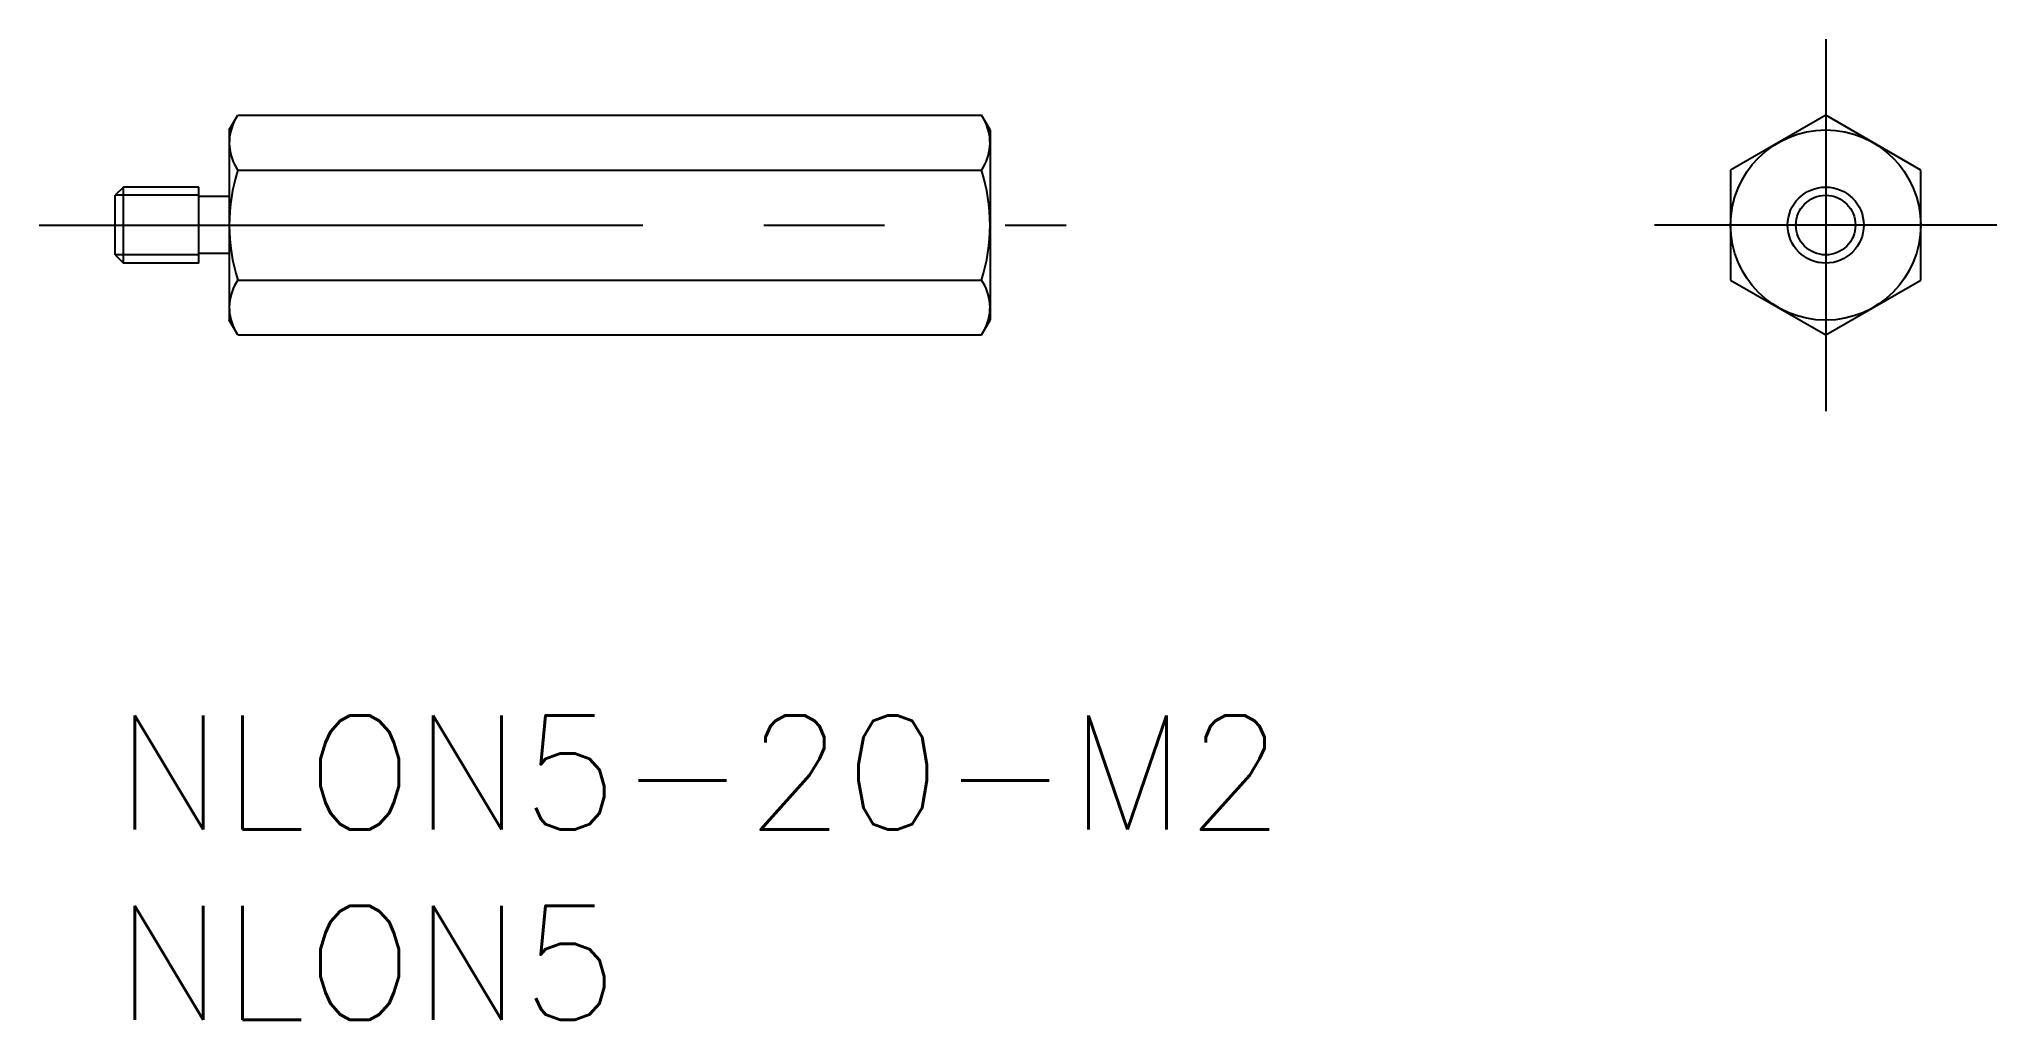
# Model space of a CAD drawing. Extents: x -2 to 49.5, y -8 to 17.8.
import ezdxf

# ---------------------------------------------------------------- set-up
doc = ezdxf.new("R2010")
doc.units = 0
doc.header["$LTSCALE"] = 0.5
doc.linetypes.add('CENTER', pattern=[50.8, 31.75, -6.35, 6.35, -6.35])
doc.linetypes.add('DASHED', pattern=[19.05, 12.7, -6.35])
for name, color, linetype in [('MSM_CENTER', 1, 'CENTER'), ('MSM_CONTINUOUS', 7, 'CONTINUOUS'), ('MSM_DASHED', 4, 'DASHED'), ('MSM_NARROW', 5, 'CONTINUOUS'), ('MSM_PART_NUMBER', 7, 'CONTINUOUS')]:
    doc.layers.add(name, color=color, linetype=linetype)
doc.styles.get("Standard").update_dxf_attribs({"font": 'txt.shx', "height": 3, "bigfont": 'bigfont.shx'})

# ---------------------------------------------------------------- blocks, each defined once
blk = doc.blocks.new('*U4')
at = {"layer": 'MSM_PART_NUMBER'}
blk.add_text('NLON5-20-M2', height=3, dxfattribs=at).set_placement((0, -3))
blk = doc.blocks.new('*U5')
at = {"layer": 'MSM_PART_NUMBER'}
blk.add_text('NLON5', height=3, dxfattribs=at).set_placement((0, -8))

msp = doc.modelspace()

# ---------------------------------------------------------------- linework, layer by layer
at = {"layer": 'MSM_CENTER'}
for p, q in [((44.971, 17.774), (44.971, 8)), ((-2, 12.887), (25, 12.887)), ((49.471, 12.887), (40.471, 12.887))]:
    msp.add_line(p, q, dxfattribs=at)
at = {"layer": 'MSM_CONTINUOUS'}
for p, q in [((3, 15.387), (3.223, 15.774)), ((3.223, 15.774), (22.777, 15.774)), ((23, 15.387), (22.777, 15.774)), ((44.971, 15.774), (42.471, 14.33)), ((47.471, 14.33), (44.971, 15.774)), ((3, 15.387), (3, 10.387)), ((23, 15.387), (23, 10.387)), ((3.223, 14.33), (22.777, 14.33)), ((42.471, 14.33), (42.471, 11.443)), ((47.471, 11.443), (47.471, 14.33)), ((0.216, 13.887), (0, 13.67)), ((0, 12.103), (0, 13.67)), ((2.2, 13.887), (0.216, 13.887)), ((0.216, 11.887), (0.216, 13.887)), ((2.2, 11.887), (2.2, 13.887)), ((3, 13.637), (2.2, 13.637)), ((0, 12.103), (0.216, 11.887)), ((2.2, 11.887), (0.216, 11.887)), ((3, 12.137), (2.2, 12.137)), ((3.223, 11.443), (22.777, 11.443)), ((42.471, 11.443), (44.971, 10)), ((44.971, 10), (47.471, 11.443)), ((3.223, 10), (3, 10.387)), ((22.777, 10), (23, 10.387)), ((3.223, 10), (22.777, 10))]:
    msp.add_line(p, q, dxfattribs=at)
msp.add_circle((44.971, 12.887), 2.5, dxfattribs=at)
for centre, radius, start, end in [((4.278, 15.052), 1.278, 154.3842, 214.3842), ((21.722, 15.052), 1.278, 325.6158, 25.6158), ((7.777, 12.887), 4.777, 162.412, 197.588), ((18.223, 12.887), 4.777, 342.412, 17.588), ((4.278, 10.722), 1.278, 145.6158, 205.6158), ((21.722, 10.722), 1.278, 334.3842, 34.3842)]:
    msp.add_arc(centre, radius, start, end, dxfattribs=at)
at = {"layer": 'MSM_DASHED'}
for radius in [1, 0.783]:
    msp.add_circle((44.971, 12.887), radius, dxfattribs=at)
at = {"layer": 'MSM_NARROW'}
for p, q in [((2.2, 13.67), (0, 13.67)), ((2.2, 12.103), (0, 12.103))]:
    msp.add_line(p, q, dxfattribs=at)

# ---------------------------------------------------------------- block references
at = {"layer": 'MSM_CONTINUOUS'}
for name in ['*U4', '*U5']:
    msp.add_blockref(name, (0, 0), dxfattribs=at)

doc.saveas('drawing.dxf')
